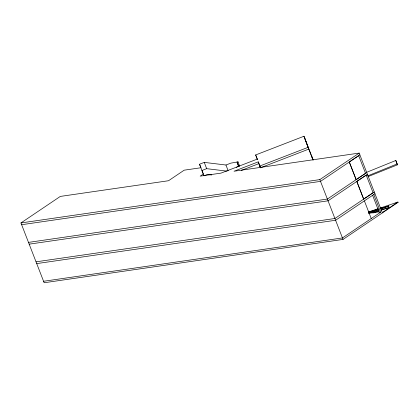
<?xml version="1.0" encoding="UTF-8"?>
<svg xmlns="http://www.w3.org/2000/svg" width="419" height="419" viewBox="0 0 419 419"><rect width="100%" height="100%" fill="white"/><g stroke="black" fill="none" stroke-linecap="round" stroke-linejoin="round"><path stroke-width="0.63" d="M380.918 210.291L388.308 207.787L388.921 205.991L380.908 208.395M380.19 208.044L397.935 202.037L398.05 202.33L343.025 239.417L44.147 282.752L20.95 222.95L60.31 196.422L168.527 180.73L184.192 170.172L200.916 167.752L199.544 164.217L204.263 162.383L225.967 165.023L230.806 163.148L236.981 162.027L238.526 166.092L236.4 167.427M20.95 222.95L319.828 179.615L359.188 153.087L382.385 212.889M349.299 161.98L356.155 179.657L349.252 161.985L358.701 155.648M359.874 154.857L320.514 181.38L21.636 224.715M356.108 179.662L365.557 173.325L358.654 155.653M366.73 172.528L327.37 199.056L28.492 242.392M366.196 175.095L373.099 192.766L363.65 199.104L356.794 181.432L366.243 175.09M367.416 174.299L328.056 200.821L29.178 244.157M374.272 191.975L334.912 218.498L36.034 261.833M374.958 193.74L335.598 220.268L36.72 263.603M373.785 194.531L380.641 212.208L342.454 237.94L43.576 281.275M382.269 212.595L397.935 202.037M366.18 172.502L395.814 160.472L397.442 164.829L368.364 176.488M367.468 175.975L397.102 163.949L395.814 160.472M227.082 171.151L206.656 168.668L201.937 170.496L203.995 175.797L207.196 174.561L211.71 174.959M237.018 162.122L237.924 161.771L239.731 166.432M238.332 165.578L239.244 165.227L239.401 165.641L238.49 165.997M257.455 159.691L255.669 154.946L303.974 136.248L313.145 159.901M257.214 159.115L221.012 173.12L200.177 176.142L203.309 174.032L199.544 164.217M260.335 167.291L258.23 161.865L234.017 171.235L359.188 153.087M241.313 170.428L258.911 163.62M303.974 136.248L308.085 147.341L259.775 166.034L260.461 167.804L308.772 149.112L304.66 138.019M368.751 213.056L378.53 209.631M380.363 208.987L388.921 205.991L381.641 208.515M368.563 211.977L378.352 208.662M368.678 212.271L377.854 209.165M380.913 208.133L382.751 207.51M394.991 203.367L398.05 202.33M372.915 212.999L379.069 210.914M368.579 212.093L378.441 209.133M368.788 213.14L378.865 210.38M381.384 209.689L388.308 207.787M356.794 181.432L363.697 199.098M368.82 213.302L379.132 211.805M380.641 212.208L379.242 212.412L372.627 195.343M397.102 163.949L397.442 164.829M364.383 200.869L371.239 218.54M308.085 147.341L313.024 160.084M319.828 179.615L343.025 239.417M255.669 154.946L257.297 159.147M238.317 165.484L237.175 162.541L238.081 162.184L237.924 161.771M225.967 165.023L228.14 170.732M204.263 162.383L206.656 168.668M311.516 155.695L313.066 159.796M258.23 161.865L260.461 167.804"/></g></svg>
